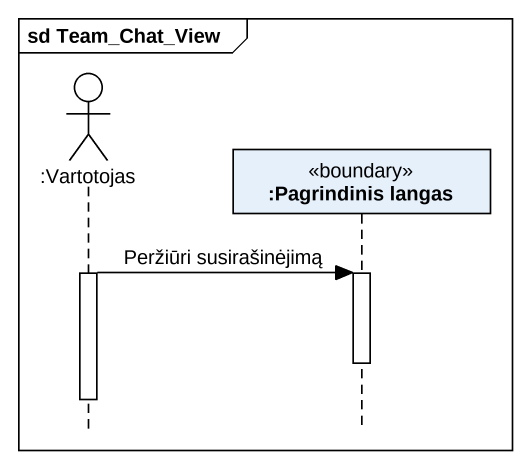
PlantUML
@startuml
mainframe sd Team_Chat_View
hide footbox
actor ":Vartotojas" as Vartotojas
participant ":Pagrindinis langas" as Pagrindinis_langas <<boundary>>

activate Vartotojas
Vartotojas -> Pagrindinis_langas : Peržiūri susirašinėjimą
activate Pagrindinis_langas
deactivate Pagrindinis_langas
deactivate Vartotojas
@enduml
